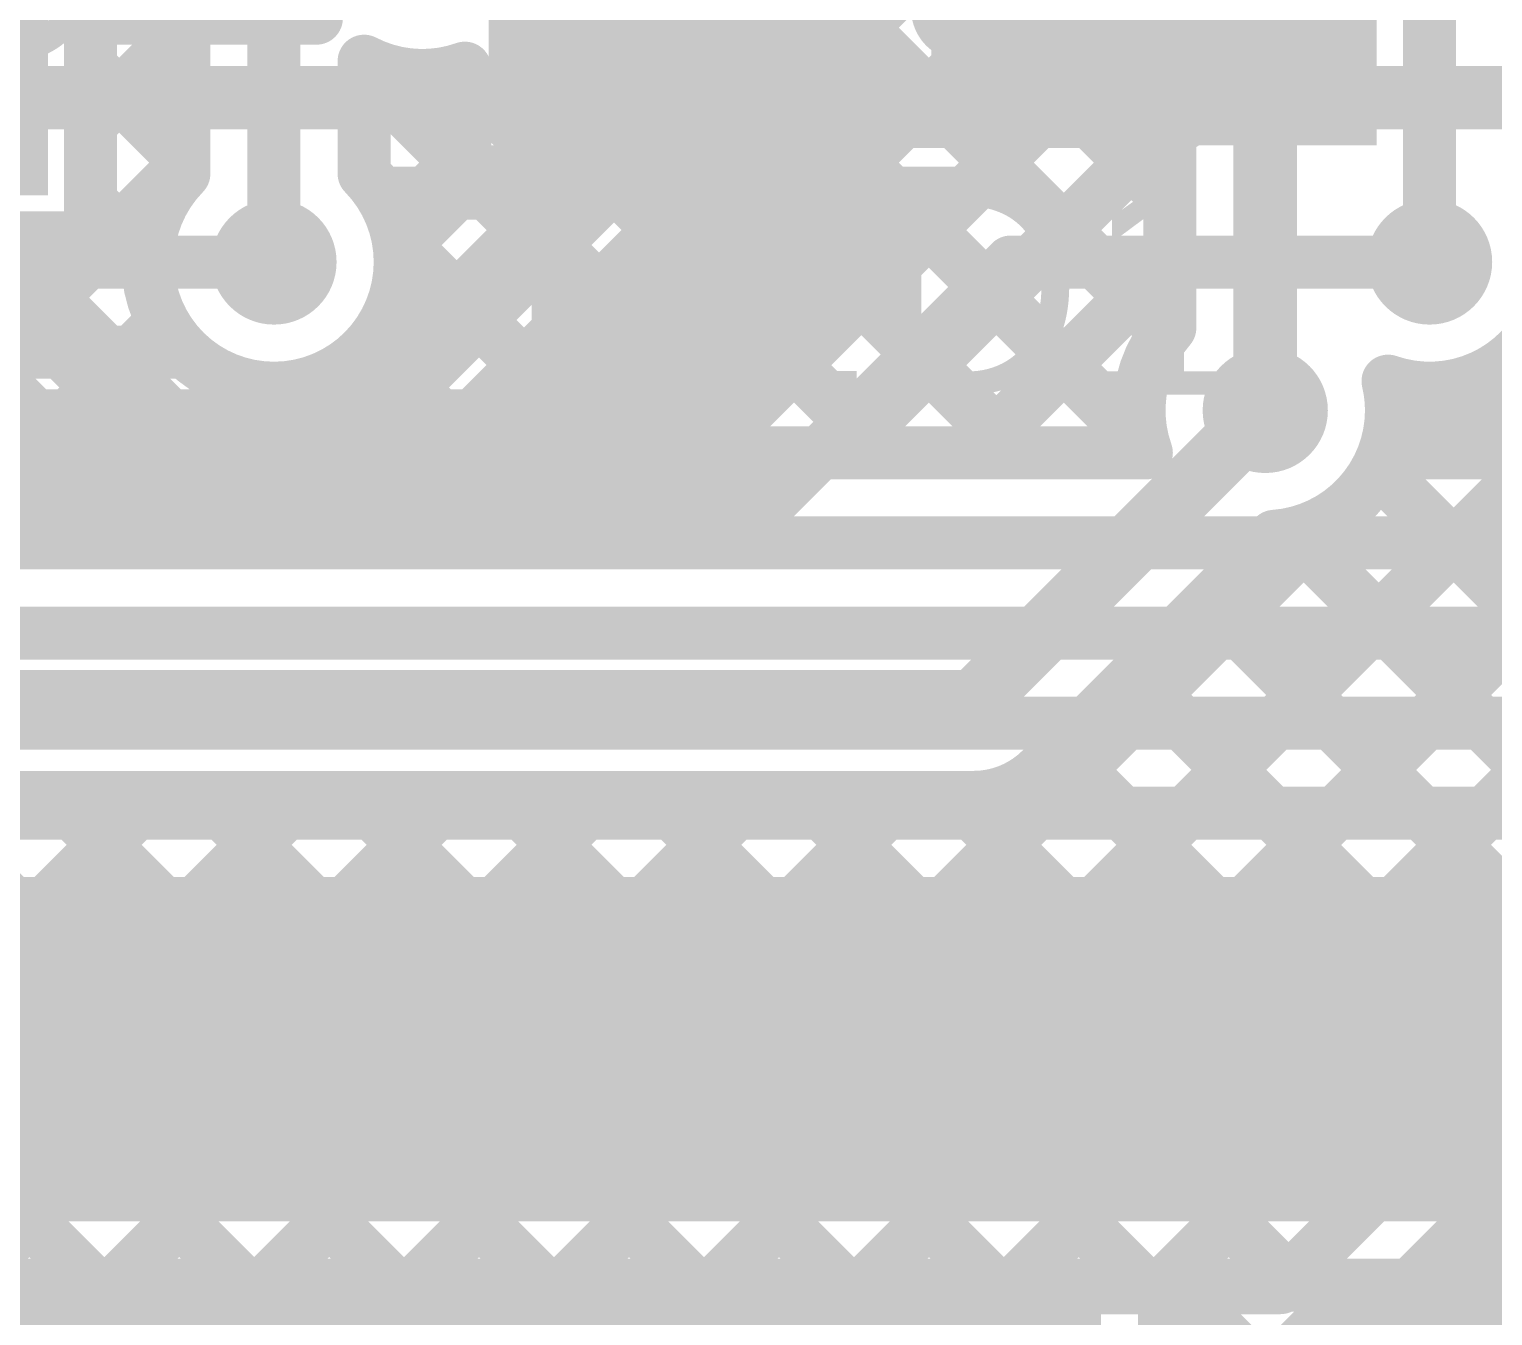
# Model space of a CAD drawing. Header units: millimetres. Extents: x -0.33 to 3.26, y -0.12 to 2.83.
# Drawn here: x 2.1528 to 2.4289, y 0.6942 to 0.9369 of the extents above; entities that cross this region are included whole.
import ezdxf

# ---------------------------------------------------------------- set-up
doc = ezdxf.new("R2010")
doc.units = ezdxf.units.MM
doc.header["$MEASUREMENT"] = 0
for name, color, linetype in [('BottomLayer', 5, 'Continuous'), ('BottomOverlay', 54, 'Continuous'), ('BottomPaste', 16, 'Continuous'), ('BottomSolder', 6, 'Continuous'), ('TopLayer', 1, 'Continuous'), ('TopOverlay', 2, 'Continuous'), ('TopPaste', 8, 'Continuous'), ('TopSolder', 216, 'Continuous'), ('ViaHoleLayer', 16, 'Continuous')]:
    doc.layers.add(name, color=color, linetype=linetype)
doc.styles.add('Arial', font='', dxfattribs={"height": 0.2})
doc.styles.get('Arial').set_extended_font_data('Arial')

# ---------------------------------------------------------------- blocks, each defined once
blk = doc.blocks.new('49MD_8_000_20_20_20_A_46')
at = {"layer": 'TopLayer'}
for points in [[(-0.28543, 0.03937), (-0.0689, 0.03937), (-0.0689, -0.03937), (-0.28543, -0.03937)], [(0.0689, 0.03937), (0.28543, 0.03937), (0.28543, -0.03937), (0.0689, -0.03937)]]:
    blk.add_hatch(color=1, dxfattribs=at).paths.add_polyline_path(points)
at = {"layer": 'TopPaste'}
for points in [[(-0.28543, 0.03937), (-0.0689, 0.03937), (-0.0689, -0.03937), (-0.28543, -0.03937)], [(0.0689, 0.03937), (0.28543, 0.03937), (0.28543, -0.03937), (0.0689, -0.03937)]]:
    blk.add_hatch(color=8, dxfattribs=at).paths.add_polyline_path(points)
at = {"layer": 'TopSolder'}
for points in [[(-0.28943, 0.04337), (-0.0649, 0.04337), (-0.0649, -0.04337), (-0.28943, -0.04337)], [(0.0649, 0.04337), (0.28943, 0.04337), (0.28943, -0.04337), (0.0649, -0.04337)]]:
    blk.add_hatch(color=216, dxfattribs=at).paths.add_polyline_path(points)
at = {"layer": 'TopOverlay', "const_width": 0.01}
for points in [[(-0.256, 0.1), (-0.256, 0.05)], [(-0.256, 0.1), (0.252, 0.1)], [(0.252, 0.1), (0.252, 0.05)], [(-0.256, -0.05), (-0.256, -0.094)], [(0.252, -0.05), (0.252, -0.094)], [(-0.256, -0.094), (0.252, -0.094)]]:
    blk.add_lwpolyline(points, dxfattribs=at)
at = {"layer": 'TopOverlay'}
for points, const_width in [([(-0.2585, 0.1, 1), (-0.2535, 0.1, 1)], 0.005), ([(-0.2585, 0.1, 1), (-0.2535, 0.1, 1)], 0.005), ([(0.2495, 0.1, 1), (0.2545, 0.1, 1)], 0.005), ([(0.2495, 0.1, 1), (0.2545, 0.1, 1)], 0.005), ([(-0.27696, 0.067, 1), (-0.30104, 0.067, 1)], 0.01969), ([(-0.30596, 0.067, 1), (-0.29612, 0.067, 1)], 0.00984), ([(-0.28188, 0.067, 1), (-0.27204, 0.067, 1)], 0.00984), ([(-0.2585, 0.05, 1), (-0.2535, 0.05, 1)], 0.005), ([(0.2495, 0.05, 1), (0.2545, 0.05, 1)], 0.005), ([(-0.2585, -0.05, 1), (-0.2535, -0.05, 1)], 0.005), ([(0.2495, -0.05, 1), (0.2545, -0.05, 1)], 0.005), ([(-0.2585, -0.094, 1), (-0.2535, -0.094, 1)], 0.005), ([(-0.2585, -0.094, 1), (-0.2535, -0.094, 1)], 0.005), ([(0.2495, -0.094, 1), (0.2545, -0.094, 1)], 0.005), ([(0.2495, -0.094, 1), (0.2545, -0.094, 1)], 0.005)]:
    blk.add_lwpolyline(points, format="xyb", close=True, dxfattribs=dict(at, const_width=const_width))
blk = doc.blocks.new('R__0402_B_266')
at = {"layer": 'BottomLayer'}
for points in [[(-0.0095, 0.0125), (-0.0095, -0.0125), (-0.0275, -0.0125), (-0.0275, 0.0125)], [(0.0275, 0.0125), (0.0275, -0.0125), (0.0095, -0.0125), (0.0095, 0.0125)]]:
    blk.add_hatch(color=5, dxfattribs=at).paths.add_polyline_path(points)
at = {"layer": 'BottomPaste'}
for points in [[(-0.0095, 0.0125), (-0.0095, -0.0125), (-0.0275, -0.0125), (-0.0275, 0.0125)], [(0.0275, 0.0125), (0.0275, -0.0125), (0.0095, -0.0125), (0.0095, 0.0125)]]:
    blk.add_hatch(color=16, dxfattribs=at).paths.add_polyline_path(points)
at = {"layer": 'BottomSolder'}
for points in [[(-0.0055, 0.0165), (-0.0055, -0.0165), (-0.0315, -0.0165), (-0.0315, 0.0165)], [(0.0315, 0.0165), (0.0315, -0.0165), (0.0055, -0.0165), (0.0055, 0.0165)]]:
    blk.add_hatch(color=6, dxfattribs=at).paths.add_polyline_path(points)
at = {"layer": 'BottomOverlay', "const_width": 0.005}
for points in [[(-0.0325, 0.0175), (-0.0085, 0.0175)], [(-0.0325, -0.0175), (-0.0325, 0.0175)], [(0.0085, 0.0175), (0.0325, 0.0175)], [(0.0325, -0.0175), (0.0325, 0.0175)], [(-0.0325, -0.0175), (-0.0085, -0.0175)], [(0.0085, -0.0175), (0.0325, -0.0175)]]:
    blk.add_lwpolyline(points, dxfattribs=at)
at = {"layer": 'BottomOverlay', "const_width": 0.0025}
for points in [[(-0.03375, 0.0175, 1), (-0.03125, 0.0175, 1)], [(-0.03375, 0.0175, 1), (-0.03125, 0.0175, 1)], [(-0.00975, 0.0175, 1), (-0.00725, 0.0175, 1)], [(0.00725, 0.0175, 1), (0.00975, 0.0175, 1)], [(0.03125, 0.0175, 1), (0.03375, 0.0175, 1)], [(0.03125, 0.0175, 1), (0.03375, 0.0175, 1)], [(-0.03375, -0.0175, 1), (-0.03125, -0.0175, 1)], [(-0.03375, -0.0175, 1), (-0.03125, -0.0175, 1)], [(-0.00975, -0.0175, 1), (-0.00725, -0.0175, 1)], [(0.00725, -0.0175, 1), (0.00975, -0.0175, 1)], [(0.03125, -0.0175, 1), (0.03375, -0.0175, 1)], [(0.03125, -0.0175, 1), (0.03375, -0.0175, 1)]]:
    blk.add_lwpolyline(points, format="xyb", close=True, dxfattribs=at)
blk = doc.blocks.new('LED_SMT_270')
at = {"layer": 'TopLayer'}
for points in [[(-0.06, 0.03), (-0.02, 0.03), (-0.02, -0.03), (-0.06, -0.03)], [(0.02, 0.03), (0.06, 0.03), (0.06, -0.03), (0.02, -0.03)]]:
    blk.add_hatch(color=1, dxfattribs=at).paths.add_polyline_path(points)
at = {"layer": 'TopOverlay'}
blk.add_hatch(color=2, dxfattribs=at).paths.add_polyline_path([(0.1, 0.037), (0.064, 0.037), (0.064, -0.037), (0.1, -0.037)])
at = {"layer": 'TopPaste'}
for points in [[(-0.06, 0.03), (-0.02, 0.03), (-0.02, -0.03), (-0.06, -0.03)], [(0.02, 0.03), (0.06, 0.03), (0.06, -0.03), (0.02, -0.03)]]:
    blk.add_hatch(color=8, dxfattribs=at).paths.add_polyline_path(points)
at = {"layer": 'TopSolder'}
for points in [[(-0.064, 0.034), (-0.016, 0.034), (-0.016, -0.034), (-0.064, -0.034)], [(0.016, 0.034), (0.064, 0.034), (0.064, -0.034), (0.016, -0.034)]]:
    blk.add_hatch(color=216, dxfattribs=at).paths.add_polyline_path(points)
at = {"layer": 'TopOverlay', "const_width": 0.005}
for points in [[(-0.065, 0.035), (0.065, 0.035)], [(-0.065, -0.035), (-0.065, 0.035)], [(0.065, -0.035), (0.065, 0.035)], [(-0.065, -0.035), (0.065, -0.035)]]:
    blk.add_lwpolyline(points, dxfattribs=at)
at = {"layer": 'TopOverlay', "const_width": 0.0025}
for points in [[(-0.06625, 0.035, 1), (-0.06375, 0.035, 1)], [(-0.06625, 0.035, 1), (-0.06375, 0.035, 1)], [(0.06375, 0.035, 1), (0.06625, 0.035, 1)], [(0.06375, 0.035, 1), (0.06625, 0.035, 1)], [(-0.06625, -0.035, 1), (-0.06375, -0.035, 1)], [(-0.06625, -0.035, 1), (-0.06375, -0.035, 1)], [(0.06375, -0.035, 1), (0.06625, -0.035, 1)], [(0.06375, -0.035, 1), (0.06625, -0.035, 1)]]:
    blk.add_lwpolyline(points, format="xyb", close=True, dxfattribs=at)

msp = doc.modelspace()

# ---------------------------------------------------------------- hatches: boundary and pattern name
at = {"layer": 'BottomLayer'}
h = msp.add_hatch(color=5, dxfattribs=at)
edge = h.paths.add_edge_path()
edge.add_arc((2.199, 0.893), 0.01181, 0, 360)
h = msp.add_hatch(color=5, dxfattribs=at)
edge = h.paths.add_edge_path()
edge.add_arc((2.417, 0.893), 0.01181, 0, 360)
h = msp.add_hatch(color=5, dxfattribs=at)
edge = h.paths.add_edge_path()
edge.add_arc((2.386, 0.865), 0.01181, 0, 360)
at = {"layer": 'TopLayer'}
h = msp.add_hatch(color=1, dxfattribs=at)
edge = h.paths.add_edge_path()
edge.add_arc((2.199, 0.893), 0.01181, 0, 360)
h = msp.add_hatch(color=1, dxfattribs=at)
edge = h.paths.add_edge_path()
edge.add_arc((2.417, 0.893), 0.01181, 0, 360)
h = msp.add_hatch(color=1, dxfattribs=at)
edge = h.paths.add_edge_path()
edge.add_arc((2.386, 0.865), 0.01181, 0, 360)
for points in [[(1.527, 0.712), (2.68, 0.712), (2.68, 0.777), (1.527, 0.777)], [(1.67173, 0.6545), (2.355, 0.6545), (2.355, 0.705), (1.67173, 0.705)]]:
    msp.add_hatch(color=1, dxfattribs=at).paths.add_polyline_path(points)
at = {"layer": 'ViaHoleLayer'}
h = msp.add_hatch(color=16, dxfattribs=at)
edge = h.paths.add_edge_path()
edge.add_arc((2.199, 0.893), 0.00591, 0, 360)
h = msp.add_hatch(color=16, dxfattribs=at)
edge = h.paths.add_edge_path()
edge.add_arc((2.417, 0.893), 0.00591, 0, 360)
h = msp.add_hatch(color=16, dxfattribs=at)
edge = h.paths.add_edge_path()
edge.add_arc((2.386, 0.865), 0.00591, 0, 360)

# ---------------------------------------------------------------- linework, layer by layer
at = {"layer": 'BottomLayer'}
for points, const_width in [([(1.892, 0.924), (3.153, 0.924)], 0.012), ([(2.21895, 0.906), (2.32705, 0.906)], 0.01), ([(2.21965, 0.864), (2.26165, 0.906)], 0.01), ([(2.2227, 0.89533), (2.23336, 0.906)], 0.01), ([(2.24201, 0.906), (2.28401, 0.864)], 0.01), ([(2.24793, 0.864), (2.28993, 0.906)], 0.01), ([(2.2703, 0.906), (2.29863, 0.87767)], 0.01), ([(2.27622, 0.864), (2.31821, 0.906)], 0.01), ([(2.28142, 0.6995), (2.48792, 0.906)], 0.01), ([(2.28496, 0.864), (2.32596, 0.905)], 0.01), ([(2.29858, 0.906), (2.31277, 0.89181)], 0.01), ([(2.30971, 0.6995), (2.51621, 0.906)], 0.01), ([(2.33799, 0.6995), (2.54449, 0.906)], 0.01), ([(2.36627, 0.6995), (2.57277, 0.906)], 0.01), ([(2.22242, 0.89731), (2.25573, 0.864)], 0.01), ([(1.831, 0.893), (2.199, 0.893)], 0.01), ([(2.292, 0.847), (2.338, 0.893)], 0.01), ([(2.338, 0.893), (2.417, 0.893)], 0.01), ([(1.831, 0.876), (2.18233, 0.876)], 0.01), ([(2.15888, 0.876), (2.17088, 0.864)], 0.01), ([(2.16308, 0.864), (2.17508, 0.876)], 0.01), ([(2.21556, 0.87589), (2.22745, 0.864)], 0.01), ([(2.40647, 0.85283), (2.42382, 0.87019)], 0.01), ([(2.19136, 0.864), (2.19667, 0.8693)], 0.01), ([(2.19327, 0.86989), (2.19916, 0.864)], 0.01), ([(2.42005, 0.86938), (2.48939, 0.80004)], 0.01), ([(2.331, 0.81), (2.386, 0.865)], 0.012), ([(1.78643, 0.864), (2.28496, 0.864)], 0.01), ([(2.40713, 0.85402), (2.47525, 0.7859)], 0.01), ([(1.671, 0.847), (2.292, 0.847)], 0.01), ([(2.25314, 0.6995), (2.39817, 0.84453)], 0.01), ([(2.34375, 0.7973), (2.38771, 0.84125)], 0.01), ([(2.39112, 0.84175), (2.46111, 0.77176)], 0.01), ([(2.37552, 0.82906), (2.44697, 0.75761)], 0.01), ([(2.38885, 0.6995), (2.50586, 0.81651)], 0.01), ([(2.36138, 0.81492), (2.43282, 0.74347)], 0.01), ([(1.28671, 0.81), (2.331, 0.81)], 0.012), ([(2.399, 0.675), (2.52321, 0.79921)], 0.025), ([(2.34723, 0.80078), (2.41868, 0.72933)], 0.01), ([(1.3023, 0.792), (2.331, 0.792)], 0.01), ([(2.07317, 0.792), (2.16567, 0.6995)], 0.01), ([(2.08343, 0.6995), (2.17593, 0.792)], 0.01), ([(2.10146, 0.792), (2.19396, 0.6995)], 0.01), ([(2.11171, 0.6995), (2.20422, 0.792)], 0.01), ([(2.12974, 0.792), (2.22224, 0.6995)], 0.01), ([(2.14, 0.6995), (2.2325, 0.792)], 0.01), ([(2.15802, 0.792), (2.25052, 0.6995)], 0.01), ([(2.16828, 0.6995), (2.26078, 0.792)], 0.01), ([(2.18631, 0.792), (2.27881, 0.6995)], 0.01), ([(2.19657, 0.6995), (2.28907, 0.792)], 0.01), ([(2.21459, 0.792), (2.30709, 0.6995)], 0.01), ([(2.22485, 0.6995), (2.31735, 0.792)], 0.01), ([(2.24288, 0.792), (2.33538, 0.6995)], 0.01), ([(2.27116, 0.792), (2.36366, 0.6995)], 0.01), ([(2.29945, 0.792), (2.3904, 0.70105)], 0.01), ([(2.32773, 0.792), (2.40454, 0.71519)], 0.01), ([(2.069, 0.6995), (2.38885, 0.6995)], 0.01)]:
    msp.add_lwpolyline(points, dxfattribs=dict(at, const_width=const_width))
for points, const_width in [([(2.21645, 0.906, 1), (2.22145, 0.906, 1)], 0.005), ([(2.21645, 0.906, 1), (2.22145, 0.906, 1)], 0.005), ([(2.23086, 0.906, 1), (2.23586, 0.906, 1)], 0.005), ([(2.23951, 0.906, 1), (2.24451, 0.906, 1)], 0.005), ([(2.25915, 0.906, 1), (2.26415, 0.906, 1)], 0.005), ([(2.2678, 0.906, 1), (2.2728, 0.906, 1)], 0.005), ([(2.28743, 0.906, 1), (2.29243, 0.906, 1)], 0.005), ([(2.29608, 0.906, 1), (2.30108, 0.906, 1)], 0.005), ([(2.31571, 0.906, 1), (2.32071, 0.906, 1)], 0.005), ([(2.32346, 0.905, 1), (2.32846, 0.905, 1)], 0.005), ([(2.32455, 0.906, 1), (2.32955, 0.906, 1)], 0.005), ([(2.21992, 0.89731, 1), (2.22492, 0.89731, 1)], 0.005), ([(2.2202, 0.89533, 1), (2.2252, 0.89533, 1)], 0.005), ([(2.1965, 0.893, 1), (2.2015, 0.893, 1)], 0.005), ([(2.22031, 0.893, 1), (2.22531, 0.893, 1)], 0.005), ([(2.22031, 0.893, 1), (2.22531, 0.893, 1)], 0.005), ([(2.3355, 0.893, 1), (2.3405, 0.893, 1)], 0.005), ([(2.3355, 0.893, 1), (2.3405, 0.893, 1)], 0.005), ([(2.4145, 0.893, 1), (2.4195, 0.893, 1)], 0.005), ([(2.31027, 0.89181, 1), (2.31527, 0.89181, 1)], 0.005), ([(2.15638, 0.876, 1), (2.16138, 0.876, 1)], 0.005), ([(2.17258, 0.876, 1), (2.17758, 0.876, 1)], 0.005), ([(2.17983, 0.876, 1), (2.18483, 0.876, 1)], 0.005), ([(2.17983, 0.876, 1), (2.18483, 0.876, 1)], 0.005), ([(2.21306, 0.87589, 1), (2.21806, 0.87589, 1)], 0.005), ([(2.29613, 0.87767, 1), (2.30113, 0.87767, 1)], 0.005), ([(2.40666, 0.87052, 1), (2.41166, 0.87052, 1)], 0.005), ([(2.40666, 0.87052, 1), (2.41166, 0.87052, 1)], 0.005), ([(2.42132, 0.87019, 1), (2.42632, 0.87019, 1)], 0.005), ([(2.19077, 0.86989, 1), (2.19577, 0.86989, 1)], 0.005), ([(2.19417, 0.8693, 1), (2.19917, 0.8693, 1)], 0.005), ([(2.41755, 0.86938, 1), (2.42255, 0.86938, 1)], 0.005), ([(2.383, 0.865, 1), (2.389, 0.865, 1)], 0.006), ([(2.40731, 0.865, 1), (2.41231, 0.865, 1)], 0.005), ([(2.40731, 0.865, 1), (2.41231, 0.865, 1)], 0.005), ([(2.16058, 0.864, 1), (2.16558, 0.864, 1)], 0.005), ([(2.16838, 0.864, 1), (2.17338, 0.864, 1)], 0.005), ([(2.18886, 0.864, 1), (2.19386, 0.864, 1)], 0.005), ([(2.19666, 0.864, 1), (2.20166, 0.864, 1)], 0.005), ([(2.21715, 0.864, 1), (2.22215, 0.864, 1)], 0.005), ([(2.22495, 0.864, 1), (2.22995, 0.864, 1)], 0.005), ([(2.24543, 0.864, 1), (2.25043, 0.864, 1)], 0.005), ([(2.25323, 0.864, 1), (2.25823, 0.864, 1)], 0.005), ([(2.27372, 0.864, 1), (2.27872, 0.864, 1)], 0.005), ([(2.28151, 0.864, 1), (2.28651, 0.864, 1)], 0.005), ([(2.28246, 0.864, 1), (2.28746, 0.864, 1)], 0.005), ([(2.28246, 0.864, 1), (2.28746, 0.864, 1)], 0.005), ([(2.40463, 0.85402, 1), (2.40963, 0.85402, 1)], 0.005), ([(2.40397, 0.85283, 1), (2.40897, 0.85283, 1)], 0.005), ([(2.2895, 0.847, 1), (2.2945, 0.847, 1)], 0.005), ([(2.2895, 0.847, 1), (2.2945, 0.847, 1)], 0.005), ([(2.39567, 0.84453, 1), (2.40067, 0.84453, 1)], 0.005), ([(2.38521, 0.84125, 1), (2.39021, 0.84125, 1)], 0.005), ([(2.38521, 0.84125, 1), (2.39021, 0.84125, 1)], 0.005), ([(2.38862, 0.84175, 1), (2.39362, 0.84175, 1)], 0.005), ([(2.37302, 0.82906, 1), (2.37802, 0.82906, 1)], 0.005), ([(2.35888, 0.81492, 1), (2.36388, 0.81492, 1)], 0.005), ([(2.328, 0.81, 1), (2.334, 0.81, 1)], 0.006), ([(2.328, 0.81, 1), (2.334, 0.81, 1)], 0.006), ([(2.34473, 0.80078, 1), (2.34973, 0.80078, 1)], 0.005), ([(2.34123, 0.79727, 1), (2.34623, 0.79727, 1)], 0.005), ([(2.34125, 0.7973, 1), (2.34625, 0.7973, 1)], 0.005), ([(2.34125, 0.7973, 1), (2.34625, 0.7973, 1)], 0.005), ([(2.15552, 0.792, 1), (2.16052, 0.792, 1)], 0.005), ([(2.17343, 0.792, 1), (2.17843, 0.792, 1)], 0.005), ([(2.18381, 0.792, 1), (2.18881, 0.792, 1)], 0.005), ([(2.20172, 0.792, 1), (2.20671, 0.792, 1)], 0.005), ([(2.21209, 0.792, 1), (2.21709, 0.792, 1)], 0.005), ([(2.23, 0.792, 1), (2.235, 0.792, 1)], 0.005), ([(2.24038, 0.792, 1), (2.24538, 0.792, 1)], 0.005), ([(2.25828, 0.792, 1), (2.26328, 0.792, 1)], 0.005), ([(2.26866, 0.792, 1), (2.27366, 0.792, 1)], 0.005), ([(2.28657, 0.792, 1), (2.29157, 0.792, 1)], 0.005), ([(2.29695, 0.792, 1), (2.30195, 0.792, 1)], 0.005), ([(2.31485, 0.792, 1), (2.31985, 0.792, 1)], 0.005), ([(2.32523, 0.792, 1), (2.33023, 0.792, 1)], 0.005), ([(2.3285, 0.792, 1), (2.3335, 0.792, 1)], 0.005), ([(2.3285, 0.792, 1), (2.3335, 0.792, 1)], 0.005), ([(2.3285, 0.792, 1), (2.3335, 0.792, 1)], 0.005), ([(2.43032, 0.74347, 1), (2.43532, 0.74347, 1)], 0.005), ([(2.41618, 0.72933, 1), (2.42118, 0.72933, 1)], 0.005), ([(2.40204, 0.71519, 1), (2.40704, 0.71519, 1)], 0.005), ([(2.16317, 0.6995, 1), (2.16817, 0.6995, 1)], 0.005), ([(2.16578, 0.6995, 1), (2.17078, 0.6995, 1)], 0.005), ([(2.19146, 0.6995, 1), (2.19646, 0.6995, 1)], 0.005), ([(2.19407, 0.6995, 1), (2.19907, 0.6995, 1)], 0.005), ([(2.21974, 0.6995, 1), (2.22474, 0.6995, 1)], 0.005), ([(2.22235, 0.6995, 1), (2.22735, 0.6995, 1)], 0.005), ([(2.24802, 0.6995, 1), (2.25302, 0.6995, 1)], 0.005), ([(2.25064, 0.6995, 1), (2.25564, 0.6995, 1)], 0.005), ([(2.27631, 0.6995, 1), (2.28131, 0.6995, 1)], 0.005), ([(2.27892, 0.6995, 1), (2.28392, 0.6995, 1)], 0.005), ([(2.30459, 0.6995, 1), (2.30959, 0.6995, 1)], 0.005), ([(2.30721, 0.6995, 1), (2.31221, 0.6995, 1)], 0.005), ([(2.33288, 0.6995, 1), (2.33788, 0.6995, 1)], 0.005), ([(2.33549, 0.6995, 1), (2.34049, 0.6995, 1)], 0.005), ([(2.36116, 0.6995, 1), (2.36616, 0.6995, 1)], 0.005), ([(2.36377, 0.6995, 1), (2.36877, 0.6995, 1)], 0.005), ([(2.38635, 0.6995, 1), (2.39135, 0.6995, 1)], 0.005), ([(2.38635, 0.6995, 1), (2.39135, 0.6995, 1)], 0.005), ([(2.3879, 0.70105, 1), (2.3929, 0.70105, 1)], 0.005)]:
    msp.add_lwpolyline(points, format="xyb", close=True, dxfattribs=dict(at, const_width=const_width))
at = {"layer": 'BottomLayer', "const_width": 0.01}
for points in [[(2.21895, 0.906, -0.145397), (2.22281, 0.893)], [(2.22281, 0.893, -0.664665), (2.18233, 0.876)], [(2.44081, 0.893, -0.516221), (2.40916, 0.87052)], [(2.40916, 0.87052, -0.058506), (2.40981, 0.865)], [(2.40981, 0.865, -0.393363), (2.38771, 0.84125)], [(2.34375, 0.7973, -0.199396), (2.331, 0.792)], [(2.34373, 0.79727, -0.198912), (2.331, 0.792)]]:
    msp.add_lwpolyline(points, format="xyb", dxfattribs=at)
at = {"layer": 'TopLayer'}
for points, const_width in [([(2.417, 0.893), (2.417, 1.261)], 0.01), ([(2.386, 0.865), (2.386, 1.21107)], 0.012), ([(2.368, 0.88059), (2.368, 1.16614)], 0.01), ([(2.199, 0.893), (2.199, 1.068)], 0.01), ([(2.26466, 1.03326), (2.368, 0.92992)], 0.01), ([(2.299, 0.92639), (2.368, 0.99539)], 0.01), ([(2.299, 0.91), (2.299, 0.994)], 0.01), ([(2.182, 0.90967), (2.182, 0.97505)], 0.01), ([(2.299, 0.97346), (2.368, 0.90446)], 0.01), ([(2.16437, 0.89757), (2.16437, 0.97164)], 0.01), ([(2.25507, 0.857), (2.368, 0.96993)], 0.01), ([(2.16437, 0.95536), (2.182, 0.93773)], 0.01), ([(2.16437, 0.95535), (2.182, 0.93772)], 0.01), ([(2.299, 0.94801), (2.36729, 0.87972)], 0.01), ([(2.28052, 0.857), (2.368, 0.94448)], 0.01), ([(2.16437, 0.91904), (2.182, 0.93667)], 0.01), ([(2.16437, 0.9299), (2.182, 0.91227)], 0.01), ([(2.216, 0.90967), (2.216, 0.93088)], 0.01), ([(2.216, 0.92918), (2.235, 0.91018)], 0.01), ([(2.216, 0.91975), (2.22456, 0.92831)], 0.01), ([(2.235, 0.91), (2.235, 0.92957)], 0.01), ([(2.299, 0.92255), (2.36311, 0.85844)], 0.01), ([(2.30598, 0.857), (2.368, 0.91902)], 0.01), ([(2.22175, 0.90004), (2.235, 0.9133)], 0.01), ([(2.43326, 0.857), (2.489, 0.91274)], 0.01), ([(2.12779, 0.857), (2.182, 0.91121)], 0.01), ([(2.20416, 0.857), (2.25716, 0.91)], 0.01), ([(2.22961, 0.857), (2.28261, 0.91)], 0.01), ([(2.235, 0.91), (2.299, 0.91)], 0.01), ([(2.23518, 0.91), (2.28818, 0.857)], 0.01), ([(2.26064, 0.91), (2.31364, 0.857)], 0.01), ([(2.28609, 0.91), (2.33909, 0.857)], 0.01), ([(2.16437, 0.90444), (2.1752, 0.89361)], 0.01), ([(2.06163, 0.89757), (2.16437, 0.89757)], 0.01), ([(2.12033, 0.89757), (2.1609, 0.857)], 0.01), ([(2.14579, 0.89757), (2.18635, 0.857)], 0.01), ([(2.22242, 0.89731), (2.26273, 0.857)], 0.01), ([(2.22242, 0.8973), (2.26272, 0.857)], 0.01), ([(2.33144, 0.857), (2.368, 0.89356)], 0.01), ([(2.15325, 0.857), (2.17801, 0.88176)], 0.01), ([(2.21693, 0.87733), (2.23727, 0.857)], 0.01), ([(2.1787, 0.857), (2.19196, 0.87025)], 0.01), ([(2.42667, 0.87124), (2.43994, 0.85798)], 0.01), ([(2.19961, 0.8692), (2.21181, 0.857)], 0.01), ([(2.40874, 0.85793), (2.42021, 0.86941)], 0.01), ([(2.35689, 0.857), (2.36233, 0.86244)], 0.01), ([(2.40971, 0.86276), (2.41546, 0.857)], 0.01), ([(1.78249, 0.857), (2.36357, 0.857)], 0.01), ([(2.40843, 0.857), (2.43896, 0.857)], 0.01), ([(1.737, 0.84), (2.446, 0.84)], 0.01), ([(1.57873, 0.823), (2.463, 0.823)], 0.01), ([(1.566, 0.806), (2.481, 0.806)], 0.01), ([(1.55503, 0.789), (2.5, 0.789)], 0.01), ([(2.367, 0.7), (2.692, 0.7)], 0.01), ([(2.367, 0.68892), (2.37808, 0.7)], 0.01), ([(2.367, 0.68365), (2.367, 0.7)], 0.01), ([(2.36731, 0.66377), (2.40354, 0.7)], 0.01), ([(2.36731, 0.63831), (2.42899, 0.7)], 0.01), ([(2.36881, 0.7), (2.41894, 0.64987)], 0.01), ([(2.39427, 0.7), (2.43977, 0.6545)], 0.01), ([(2.41972, 0.7), (2.46522, 0.6545)], 0.01), ([(2.41973, 0.7), (2.46523, 0.6545)], 0.01)]:
    msp.add_lwpolyline(points, dxfattribs=dict(at, const_width=const_width))
for points, const_width in [([(2.1795, 0.93773, 1), (2.1845, 0.93773, 1)], 0.005), ([(2.1795, 0.93772, 1), (2.1845, 0.93772, 1)], 0.005), ([(2.1795, 0.93667, 1), (2.1845, 0.93667, 1)], 0.005), ([(2.16187, 0.9299, 1), (2.16687, 0.9299, 1)], 0.005), ([(2.2135, 0.93088, 1), (2.2185, 0.93088, 1)], 0.005), ([(2.2135, 0.93088, 1), (2.2185, 0.93088, 1)], 0.005), ([(2.2135, 0.92918, 1), (2.2185, 0.92918, 1)], 0.005), ([(2.22206, 0.92831, 1), (2.22706, 0.92831, 1)], 0.005), ([(2.2325, 0.92957, 1), (2.2375, 0.92957, 1)], 0.005), ([(2.2325, 0.92957, 1), (2.2375, 0.92957, 1)], 0.005), ([(2.3655, 0.92992, 1), (2.3705, 0.92992, 1)], 0.005), ([(2.2965, 0.92639, 1), (2.3015, 0.92639, 1)], 0.005), ([(2.2965, 0.92255, 1), (2.3015, 0.92255, 1)], 0.005), ([(2.16187, 0.91904, 1), (2.16687, 0.91904, 1)], 0.005), ([(2.2135, 0.91975, 1), (2.2185, 0.91975, 1)], 0.005), ([(2.3655, 0.91902, 1), (2.3705, 0.91902, 1)], 0.005), ([(2.1795, 0.91227, 1), (2.1845, 0.91227, 1)], 0.005), ([(2.2325, 0.9133, 1), (2.2375, 0.9133, 1)], 0.005), ([(2.1795, 0.91121, 1), (2.1845, 0.91121, 1)], 0.005), ([(2.1795, 0.90967, 1), (2.1845, 0.90967, 1)], 0.005), ([(2.1795, 0.90967, 1), (2.1845, 0.90967, 1)], 0.005), ([(2.2135, 0.90967, 1), (2.2185, 0.90967, 1)], 0.005), ([(2.2135, 0.90967, 1), (2.2185, 0.90967, 1)], 0.005), ([(2.2325, 0.91018, 1), (2.2375, 0.91018, 1)], 0.005), ([(2.2325, 0.91, 1), (2.2375, 0.91, 1)], 0.005), ([(2.2325, 0.91, 1), (2.2375, 0.91, 1)], 0.005), ([(2.23268, 0.91, 1), (2.23768, 0.91, 1)], 0.005), ([(2.25466, 0.91, 1), (2.25966, 0.91, 1)], 0.005), ([(2.25814, 0.91, 1), (2.26314, 0.91, 1)], 0.005), ([(2.28011, 0.91, 1), (2.28511, 0.91, 1)], 0.005), ([(2.28359, 0.91, 1), (2.28859, 0.91, 1)], 0.005), ([(2.2965, 0.91, 1), (2.3015, 0.91, 1)], 0.005), ([(2.2965, 0.91, 1), (2.3015, 0.91, 1)], 0.005), ([(2.16187, 0.90444, 1), (2.16687, 0.90444, 1)], 0.005), ([(2.3655, 0.90446, 1), (2.3705, 0.90446, 1)], 0.005), ([(2.21925, 0.90004, 1), (2.22425, 0.90004, 1)], 0.005), ([(2.16187, 0.89757, 1), (2.16687, 0.89757, 1)], 0.005), ([(2.16187, 0.89757, 1), (2.16687, 0.89757, 1)], 0.005), ([(2.21992, 0.89731, 1), (2.22492, 0.89731, 1)], 0.005), ([(2.21992, 0.8973, 1), (2.22492, 0.8973, 1)], 0.005), ([(2.1727, 0.89361, 1), (2.1777, 0.89361, 1)], 0.005), ([(2.1965, 0.893, 1), (2.2015, 0.893, 1)], 0.005), ([(2.22031, 0.893, 1), (2.22531, 0.893, 1)], 0.005), ([(2.22031, 0.893, 1), (2.22531, 0.893, 1)], 0.005), ([(2.3655, 0.89356, 1), (2.3705, 0.89356, 1)], 0.005), ([(2.4145, 0.893, 1), (2.4195, 0.893, 1)], 0.005), ([(2.17551, 0.88176, 1), (2.18051, 0.88176, 1)], 0.005), ([(2.36479, 0.87972, 1), (2.36979, 0.87972, 1)], 0.005), ([(2.3655, 0.88059, 1), (2.3705, 0.88059, 1)], 0.005), ([(2.3655, 0.88059, 1), (2.3705, 0.88059, 1)], 0.005), ([(2.21443, 0.87733, 1), (2.21943, 0.87733, 1)], 0.005), ([(2.18946, 0.87025, 1), (2.19446, 0.87025, 1)], 0.005), ([(2.40666, 0.87052, 1), (2.41166, 0.87052, 1)], 0.005), ([(2.40666, 0.87052, 1), (2.41166, 0.87052, 1)], 0.005), ([(2.42417, 0.87124, 1), (2.42917, 0.87124, 1)], 0.005), ([(2.19711, 0.8692, 1), (2.20211, 0.8692, 1)], 0.005), ([(2.41771, 0.86941, 1), (2.42271, 0.86941, 1)], 0.005), ([(2.383, 0.865, 1), (2.389, 0.865, 1)], 0.006), ([(2.40731, 0.865, 1), (2.41231, 0.865, 1)], 0.005), ([(2.40731, 0.865, 1), (2.41231, 0.865, 1)], 0.005), ([(2.35983, 0.86244, 1), (2.36483, 0.86244, 1)], 0.005), ([(2.40721, 0.86276, 1), (2.41221, 0.86276, 1)], 0.005), ([(2.15075, 0.857, 1), (2.15575, 0.857, 1)], 0.005), ([(2.1584, 0.857, 1), (2.1634, 0.857, 1)], 0.005), ([(2.1762, 0.857, 1), (2.1812, 0.857, 1)], 0.005), ([(2.18385, 0.857, 1), (2.18885, 0.857, 1)], 0.005), ([(2.20166, 0.857, 1), (2.20666, 0.857, 1)], 0.005), ([(2.20931, 0.857, 1), (2.21431, 0.857, 1)], 0.005), ([(2.22711, 0.857, 1), (2.23211, 0.857, 1)], 0.005), ([(2.23477, 0.857, 1), (2.23977, 0.857, 1)], 0.005), ([(2.25257, 0.857, 1), (2.25757, 0.857, 1)], 0.005), ([(2.26022, 0.857, 1), (2.26522, 0.857, 1)], 0.005), ([(2.26023, 0.857, 1), (2.26523, 0.857, 1)], 0.005), ([(2.27802, 0.857, 1), (2.28302, 0.857, 1)], 0.005), ([(2.28568, 0.857, 1), (2.29068, 0.857, 1)], 0.005), ([(2.30348, 0.857, 1), (2.30848, 0.857, 1)], 0.005), ([(2.31114, 0.857, 1), (2.31614, 0.857, 1)], 0.005), ([(2.32894, 0.857, 1), (2.33394, 0.857, 1)], 0.005), ([(2.33659, 0.857, 1), (2.34159, 0.857, 1)], 0.005), ([(2.35439, 0.857, 1), (2.35939, 0.857, 1)], 0.005), ([(2.36061, 0.85844, 1), (2.36561, 0.85844, 1)], 0.005), ([(2.36107, 0.857, 1), (2.36607, 0.857, 1)], 0.005), ([(2.36107, 0.857, 1), (2.36607, 0.857, 1)], 0.005), ([(2.40593, 0.857, 1), (2.41093, 0.857, 1)], 0.005), ([(2.40593, 0.857, 1), (2.41093, 0.857, 1)], 0.005), ([(2.40624, 0.85793, 1), (2.41124, 0.85793, 1)], 0.005), ([(2.41296, 0.857, 1), (2.41796, 0.857, 1)], 0.005), ([(2.43076, 0.857, 1), (2.43576, 0.857, 1)], 0.005), ([(2.3645, 0.7, 1), (2.3695, 0.7, 1)], 0.005), ([(2.3645, 0.7, 1), (2.3695, 0.7, 1)], 0.005), ([(2.36631, 0.7, 1), (2.37131, 0.7, 1)], 0.005), ([(2.37558, 0.7, 1), (2.38058, 0.7, 1)], 0.005), ([(2.39177, 0.7, 1), (2.39677, 0.7, 1)], 0.005), ([(2.40104, 0.7, 1), (2.40604, 0.7, 1)], 0.005), ([(2.41722, 0.7, 1), (2.42222, 0.7, 1)], 0.005), ([(2.41723, 0.7, 1), (2.42223, 0.7, 1)], 0.005), ([(2.42649, 0.7, 1), (2.43149, 0.7, 1)], 0.005)]:
    msp.add_lwpolyline(points, format="xyb", close=True, dxfattribs=dict(at, const_width=const_width))
at = {"layer": 'TopLayer', "const_width": 0.01}
for points in [[(2.235, 0.92957, -0.208667), (2.216, 0.93088)], [(2.22281, 0.893, -1.488751), (2.182, 0.90967)], [(2.216, 0.90967, -0.196384), (2.22281, 0.893)], [(2.44081, 0.893, -0.516221), (2.40916, 0.87052)], [(2.36357, 0.857, -0.270398), (2.368, 0.88059)], [(2.40916, 0.87052, -0.058506), (2.40981, 0.865)], [(2.40981, 0.865, -0.085871), (2.40843, 0.857)]]:
    msp.add_lwpolyline(points, format="xyb", dxfattribs=at)

# ---------------------------------------------------------------- block references
at = {"rotation": 90}
msp.add_blockref('49MD_8_000_20_20_20_A_46', (2.113, 1.195), dxfattribs=at)
for name, p in [('LED_SMT_270', (2.307, 0.952)), ('R__0402_B_266', (2.279, 0.95))]:
    msp.add_blockref(name, p)

# ---------------------------------------------------------------- texts
at = {"layer": 'BottomOverlay', "style": 'Arial', "text_generation_flag": 2}
for s, p in [('CU9', (2.169, 0.931)), ('R3', (2.388, 0.931))]:
    msp.add_text(s, height=0.04, dxfattribs=at).set_placement(p)
at = {"layer": 'TopOverlay', "style": 'Arial'}
msp.add_text('POWER', height=0.05, rotation=360, dxfattribs=at).set_placement((2.407, 0.92759))
msp.add_text('LED1', height=0.04, dxfattribs=at).set_placement((2.243, 0.868))

doc.saveas('drawing.dxf')
